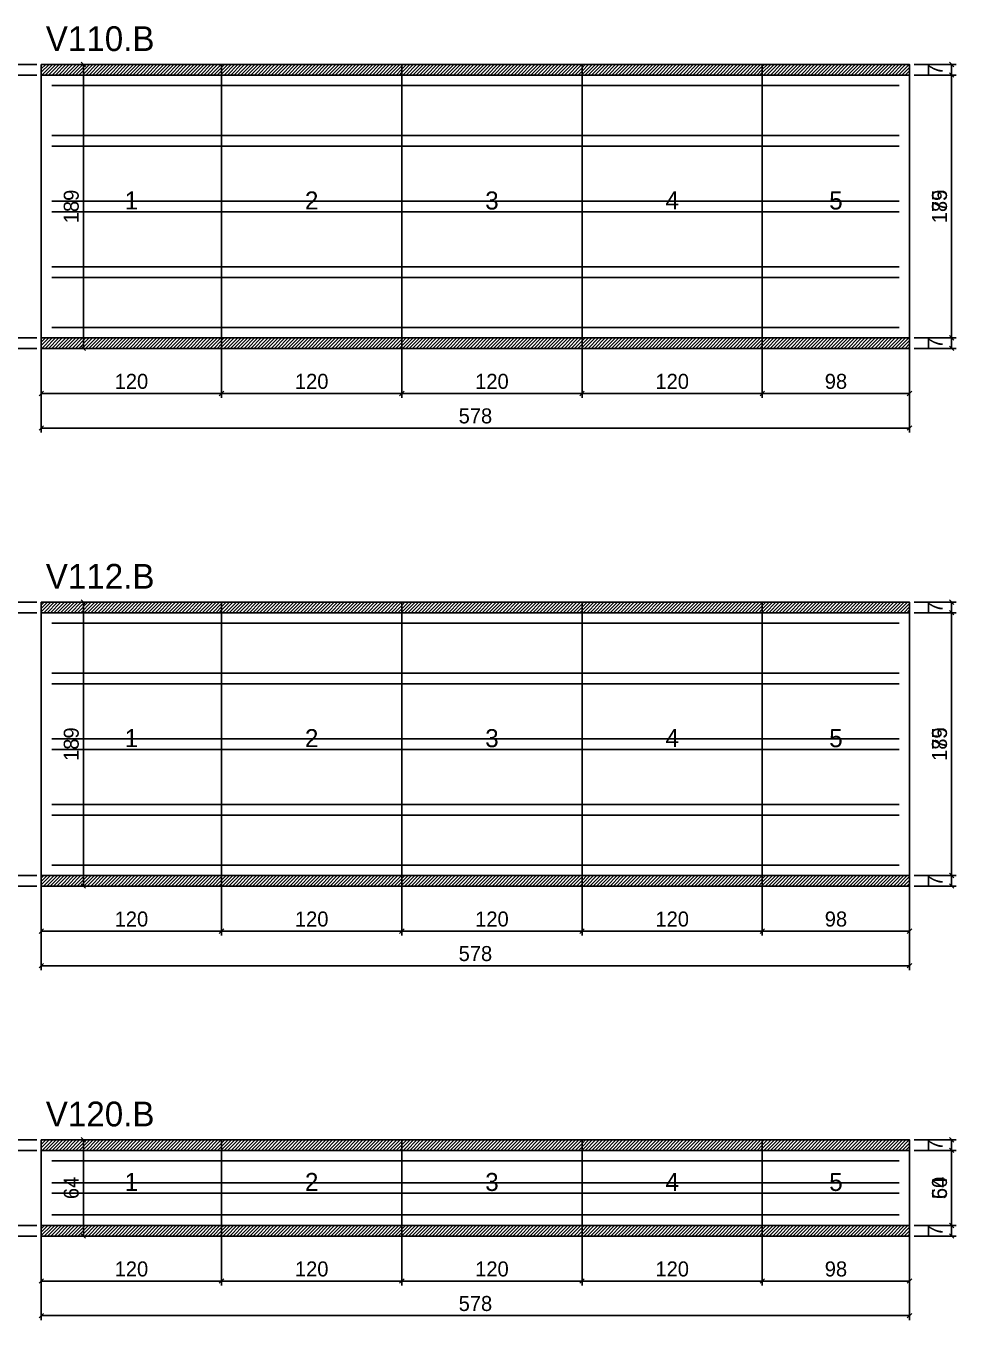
# Model space of a CAD drawing. Extents: x -9000 to 3070, y -6660 to 1250.
# Drawn here: x 815 to 1434, y -1638 to -776 of the extents above; entities that cross this region are included whole.
import ezdxf
from ezdxf.enums import TextEntityAlignment as Align

# ---------------------------------------------------------------- set-up
doc = ezdxf.new("R2010")
doc.units = 0
for name, color, linetype in [('5', 5, 'Continuous'), ('COTA', 241, 'Continuous'), ('NOMENCLATURA', 7, 'Continuous'), ('Painéis', 200, 'Continuous'), ('SARR_2.2x7', 40, 'Continuous'), ('SCO-___-LAJ', 224, 'Continuous')]:
    doc.layers.add(name, color=color, linetype=linetype)
doc.dimstyles.new('PAINEL', dxfattribs={"dimtxt": 10, "dimasz": 3, "dimexe": 3, "dimexo": 3, "dimgap": 3, "dimtad": 1, "dimblk": 'OBLIQUE', "dimblk1": 'OBLIQUE', "dimcen": 2.5, "dimclrd": 4, "dimclre": 4, "dimclrt": 240, "dimazin": 3, "dimtfac": 1, "dimtmove": 0, "dimatfit": 3})

# ---------------------------------------------------------------- blocks, each defined once
blk = doc.blocks.new('_OBLIQUE')
at = {"color": 0, "linetype": 'BYBLOCK'}
blk.add_line((-0.5, -0.5), (0.5, 0.5), dxfattribs=at)

msp = doc.modelspace()

# ---------------------------------------------------------------- hatches: boundary and pattern name
at = {"layer": 'COTA'}
h = msp.add_hatch(dxfattribs=at)
h.set_pattern_fill('ANSI31', scale=0.5)
h.paths.add_polyline_path([(825, -809), (945, -809), (945, -802), (825, -802)])
h = msp.add_hatch(dxfattribs=at)
h.set_pattern_fill('ANSI31', scale=0.5)
h.paths.add_polyline_path([(945, -809), (1065, -809), (1065, -802), (945, -802)])
h = msp.add_hatch(dxfattribs=at)
h.set_pattern_fill('ANSI31', scale=0.5)
h.paths.add_polyline_path([(1065, -809), (1185, -809), (1185, -802), (1065, -802)])
h = msp.add_hatch(dxfattribs=at)
h.set_pattern_fill('ANSI31', scale=0.5)
h.paths.add_polyline_path([(1185, -809), (1305, -809), (1305, -802), (1185, -802)])
h = msp.add_hatch(dxfattribs=at)
h.set_pattern_fill('ANSI31', scale=0.5)
h.paths.add_polyline_path([(1305, -809), (1403, -809), (1403, -802), (1305, -802)])
h = msp.add_hatch(dxfattribs=at)
h.set_pattern_fill('ANSI31', scale=0.5)
h.paths.add_polyline_path([(825, -991), (945, -991), (945, -984), (825, -984)])
h = msp.add_hatch(dxfattribs=at)
h.set_pattern_fill('ANSI31', scale=0.5)
h.paths.add_polyline_path([(945, -991), (1065, -991), (1065, -984), (945, -984)])
h = msp.add_hatch(dxfattribs=at)
h.set_pattern_fill('ANSI31', scale=0.5)
h.paths.add_polyline_path([(1065, -991), (1185, -991), (1185, -984), (1065, -984)])
h = msp.add_hatch(dxfattribs=at)
h.set_pattern_fill('ANSI31', scale=0.5)
h.paths.add_polyline_path([(1185, -991), (1305, -991), (1305, -984), (1185, -984)])
h = msp.add_hatch(dxfattribs=at)
h.set_pattern_fill('ANSI31', scale=0.5)
h.paths.add_polyline_path([(1305, -991), (1403, -991), (1403, -984), (1305, -984)])
h = msp.add_hatch(dxfattribs=at)
h.set_pattern_fill('ANSI31', scale=0.5)
h.paths.add_polyline_path([(825, -1167), (945, -1167), (945, -1160), (825, -1160)])
h = msp.add_hatch(dxfattribs=at)
h.set_pattern_fill('ANSI31', scale=0.5)
h.paths.add_polyline_path([(945, -1167), (1065, -1167), (1065, -1160), (945, -1160)])
h = msp.add_hatch(dxfattribs=at)
h.set_pattern_fill('ANSI31', scale=0.5)
h.paths.add_polyline_path([(1065, -1167), (1185, -1167), (1185, -1160), (1065, -1160)])
h = msp.add_hatch(dxfattribs=at)
h.set_pattern_fill('ANSI31', scale=0.5)
h.paths.add_polyline_path([(1185, -1167), (1305, -1167), (1305, -1160), (1185, -1160)])
h = msp.add_hatch(dxfattribs=at)
h.set_pattern_fill('ANSI31', scale=0.5)
h.paths.add_polyline_path([(1305, -1167), (1403, -1167), (1403, -1160), (1305, -1160)])
h = msp.add_hatch(dxfattribs=at)
h.set_pattern_fill('ANSI31', scale=0.5)
h.paths.add_polyline_path([(825, -1349), (945, -1349), (945, -1342), (825, -1342)])
h = msp.add_hatch(dxfattribs=at)
h.set_pattern_fill('ANSI31', scale=0.5)
h.paths.add_polyline_path([(945, -1349), (1065, -1349), (1065, -1342), (945, -1342)])
h = msp.add_hatch(dxfattribs=at)
h.set_pattern_fill('ANSI31', scale=0.5)
h.paths.add_polyline_path([(1065, -1349), (1185, -1349), (1185, -1342), (1065, -1342)])
h = msp.add_hatch(dxfattribs=at)
h.set_pattern_fill('ANSI31', scale=0.5)
h.paths.add_polyline_path([(1185, -1349), (1305, -1349), (1305, -1342), (1185, -1342)])
h = msp.add_hatch(dxfattribs=at)
h.set_pattern_fill('ANSI31', scale=0.5)
h.paths.add_polyline_path([(1305, -1349), (1403, -1349), (1403, -1342), (1305, -1342)])
h = msp.add_hatch(dxfattribs=at)
h.set_pattern_fill('ANSI31', scale=0.5)
h.paths.add_polyline_path([(825, -1525), (945, -1525), (945, -1518), (825, -1518)])
h = msp.add_hatch(dxfattribs=at)
h.set_pattern_fill('ANSI31', scale=0.5)
h.paths.add_polyline_path([(945, -1525), (1065, -1525), (1065, -1518), (945, -1518)])
h = msp.add_hatch(dxfattribs=at)
h.set_pattern_fill('ANSI31', scale=0.5)
h.paths.add_polyline_path([(1065, -1525), (1185, -1525), (1185, -1518), (1065, -1518)])
h = msp.add_hatch(dxfattribs=at)
h.set_pattern_fill('ANSI31', scale=0.5)
h.paths.add_polyline_path([(1185, -1525), (1305, -1525), (1305, -1518), (1185, -1518)])
h = msp.add_hatch(dxfattribs=at)
h.set_pattern_fill('ANSI31', scale=0.5)
h.paths.add_polyline_path([(1305, -1525), (1403, -1525), (1403, -1518), (1305, -1518)])
h = msp.add_hatch(dxfattribs=at)
h.set_pattern_fill('ANSI31', scale=0.5)
h.paths.add_polyline_path([(825, -1582), (945, -1582), (945, -1575), (825, -1575)])
h = msp.add_hatch(dxfattribs=at)
h.set_pattern_fill('ANSI31', scale=0.5)
h.paths.add_polyline_path([(945, -1582), (1065, -1582), (1065, -1575), (945, -1575)])
h = msp.add_hatch(dxfattribs=at)
h.set_pattern_fill('ANSI31', scale=0.5)
h.paths.add_polyline_path([(1065, -1582), (1185, -1582), (1185, -1575), (1065, -1575)])
h = msp.add_hatch(dxfattribs=at)
h.set_pattern_fill('ANSI31', scale=0.5)
h.paths.add_polyline_path([(1185, -1582), (1305, -1582), (1305, -1575), (1185, -1575)])
h = msp.add_hatch(dxfattribs=at)
h.set_pattern_fill('ANSI31', scale=0.5)
h.paths.add_polyline_path([(1305, -1582), (1403, -1582), (1403, -1575), (1305, -1575)])

# ---------------------------------------------------------------- linework, layer by layer
at = {"layer": 'Painéis'}
for p, q in [((825, -809), (945, -809)), ((825, -984), (825, -809)), ((945, -984), (945, -809)), ((945, -984), (945, -809)), ((945, -809), (1065, -809)), ((945, -984), (945, -809)), ((1065, -984), (1065, -809)), ((1065, -984), (1065, -809)), ((1065, -809), (1185, -809)), ((1065, -984), (1065, -809)), ((1185, -984), (1185, -809)), ((1185, -984), (1185, -809)), ((1185, -809), (1305, -809)), ((1185, -984), (1185, -809)), ((1305, -984), (1305, -809)), ((1305, -984), (1305, -809)), ((1305, -809), (1403, -809)), ((1305, -984), (1305, -809)), ((1403, -984), (1403, -809)), ((825, -984), (945, -984)), ((945, -984), (1065, -984)), ((1065, -984), (1185, -984)), ((1185, -984), (1305, -984)), ((1305, -984), (1403, -984)), ((825, -1167), (945, -1167)), ((825, -1342), (825, -1167)), ((945, -1342), (945, -1167)), ((945, -1342), (945, -1167)), ((945, -1167), (1065, -1167)), ((945, -1342), (945, -1167)), ((1065, -1342), (1065, -1167)), ((1065, -1342), (1065, -1167)), ((1065, -1167), (1185, -1167)), ((1065, -1342), (1065, -1167)), ((1185, -1342), (1185, -1167)), ((1185, -1342), (1185, -1167)), ((1185, -1167), (1305, -1167)), ((1185, -1342), (1185, -1167)), ((1305, -1342), (1305, -1167)), ((1305, -1342), (1305, -1167)), ((1305, -1167), (1403, -1167)), ((1305, -1342), (1305, -1167)), ((1403, -1342), (1403, -1167)), ((825, -1342), (945, -1342)), ((945, -1342), (1065, -1342)), ((1065, -1342), (1185, -1342)), ((1185, -1342), (1305, -1342)), ((1305, -1342), (1403, -1342)), ((825, -1525), (945, -1525)), ((825, -1575), (825, -1525)), ((945, -1575), (945, -1525)), ((945, -1575), (945, -1525)), ((945, -1525), (1065, -1525)), ((945, -1575), (945, -1525)), ((1065, -1575), (1065, -1525)), ((1065, -1575), (1065, -1525)), ((1065, -1525), (1185, -1525)), ((1065, -1575), (1065, -1525)), ((1185, -1575), (1185, -1525)), ((1185, -1575), (1185, -1525)), ((1185, -1525), (1305, -1525)), ((1185, -1575), (1185, -1525)), ((1305, -1575), (1305, -1525)), ((1305, -1575), (1305, -1525)), ((1305, -1525), (1403, -1525)), ((1305, -1575), (1305, -1525)), ((1403, -1575), (1403, -1525)), ((825, -1575), (945, -1575)), ((945, -1575), (1065, -1575)), ((1065, -1575), (1185, -1575)), ((1185, -1575), (1305, -1575)), ((1305, -1575), (1403, -1575))]:
    msp.add_line(p, q, dxfattribs=at)
at = {"layer": 'SARR_2.2x7'}
for points in [[(832, -816), (945, -816)], [(832, -816), (945, -816)], [(945, -816), (1065, -816)], [(945, -816), (1065, -816)], [(1065, -816), (1185, -816)], [(1065, -816), (1185, -816)], [(1185, -816), (1305, -816)], [(1185, -816), (1305, -816)], [(1305, -816), (1396, -816)], [(1305, -816), (1396, -816)], [(832, -849.25), (945, -849.25)], [(832, -849.25), (945, -849.25)], [(945, -849.25), (1065, -849.25)], [(945, -849.25), (1065, -849.25)], [(1065, -849.25), (1185, -849.25)], [(1065, -849.25), (1185, -849.25)], [(1185, -849.25), (1305, -849.25)], [(1185, -849.25), (1305, -849.25)], [(1305, -849.25), (1396, -849.25)], [(1305, -849.25), (1396, -849.25)], [(832, -856.25), (945, -856.25)], [(832, -856.25), (945, -856.25)], [(945, -856.25), (1065, -856.25)], [(945, -856.25), (1065, -856.25)], [(1065, -856.25), (1185, -856.25)], [(1065, -856.25), (1185, -856.25)], [(1185, -856.25), (1305, -856.25)], [(1185, -856.25), (1305, -856.25)], [(1305, -856.25), (1396, -856.25)], [(1305, -856.25), (1396, -856.25)], [(832, -893), (945, -893)], [(832, -893), (945, -893)], [(945, -893), (1065, -893)], [(945, -893), (1065, -893)], [(1065, -893), (1185, -893)], [(1065, -893), (1185, -893)], [(1185, -893), (1305, -893)], [(1185, -893), (1305, -893)], [(1305, -893), (1396, -893)], [(1305, -893), (1396, -893)], [(832, -900), (945, -900)], [(832, -900), (945, -900)], [(945, -900), (1065, -900)], [(945, -900), (1065, -900)], [(1065, -900), (1185, -900)], [(1065, -900), (1185, -900)], [(1185, -900), (1305, -900)], [(1185, -900), (1305, -900)], [(1305, -900), (1396, -900)], [(1305, -900), (1396, -900)], [(832, -936.75), (945, -936.75)], [(832, -936.75), (945, -936.75)], [(945, -936.75), (1065, -936.75)], [(945, -936.75), (1065, -936.75)], [(1065, -936.75), (1185, -936.75)], [(1065, -936.75), (1185, -936.75)], [(1185, -936.75), (1305, -936.75)], [(1185, -936.75), (1305, -936.75)], [(1305, -936.75), (1396, -936.75)], [(1305, -936.75), (1396, -936.75)], [(832, -943.75), (945, -943.75)], [(832, -943.75), (945, -943.75)], [(945, -943.75), (1065, -943.75)], [(945, -943.75), (1065, -943.75)], [(1065, -943.75), (1185, -943.75)], [(1065, -943.75), (1185, -943.75)], [(1185, -943.75), (1305, -943.75)], [(1185, -943.75), (1305, -943.75)], [(1305, -943.75), (1396, -943.75)], [(1305, -943.75), (1396, -943.75)], [(832, -977), (945, -977)], [(832, -977), (945, -977)], [(945, -977), (1065, -977)], [(945, -977), (1065, -977)], [(1065, -977), (1185, -977)], [(1065, -977), (1185, -977)], [(1185, -977), (1305, -977)], [(1185, -977), (1305, -977)], [(1305, -977), (1396, -977)], [(1305, -977), (1396, -977)], [(832, -1174), (945, -1174)], [(832, -1174), (945, -1174)], [(945, -1174), (1065, -1174)], [(945, -1174), (1065, -1174)], [(1065, -1174), (1185, -1174)], [(1065, -1174), (1185, -1174)], [(1185, -1174), (1305, -1174)], [(1185, -1174), (1305, -1174)], [(1305, -1174), (1396, -1174)], [(1305, -1174), (1396, -1174)], [(832, -1207.25), (945, -1207.25)], [(832, -1207.25), (945, -1207.25)], [(832, -1214.25), (945, -1214.25)], [(832, -1214.25), (945, -1214.25)], [(945, -1207.25), (1065, -1207.25)], [(945, -1207.25), (1065, -1207.25)], [(945, -1214.25), (1065, -1214.25)], [(945, -1214.25), (1065, -1214.25)], [(1065, -1207.25), (1185, -1207.25)], [(1065, -1207.25), (1185, -1207.25)], [(1065, -1214.25), (1185, -1214.25)], [(1065, -1214.25), (1185, -1214.25)], [(1185, -1207.25), (1305, -1207.25)], [(1185, -1207.25), (1305, -1207.25)], [(1185, -1214.25), (1305, -1214.25)], [(1185, -1214.25), (1305, -1214.25)], [(1305, -1207.25), (1396, -1207.25)], [(1305, -1207.25), (1396, -1207.25)], [(1305, -1214.25), (1396, -1214.25)], [(1305, -1214.25), (1396, -1214.25)], [(832, -1251), (945, -1251)], [(832, -1251), (945, -1251)], [(832, -1258), (945, -1258)], [(832, -1258), (945, -1258)], [(945, -1251), (1065, -1251)], [(945, -1251), (1065, -1251)], [(945, -1258), (1065, -1258)], [(945, -1258), (1065, -1258)], [(1065, -1251), (1185, -1251)], [(1065, -1251), (1185, -1251)], [(1065, -1258), (1185, -1258)], [(1065, -1258), (1185, -1258)], [(1185, -1251), (1305, -1251)], [(1185, -1251), (1305, -1251)], [(1185, -1258), (1305, -1258)], [(1185, -1258), (1305, -1258)], [(1305, -1251), (1396, -1251)], [(1305, -1251), (1396, -1251)], [(1305, -1258), (1396, -1258)], [(1305, -1258), (1396, -1258)], [(832, -1294.75), (945, -1294.75)], [(832, -1294.75), (945, -1294.75)], [(945, -1294.75), (1065, -1294.75)], [(945, -1294.75), (1065, -1294.75)], [(1065, -1294.75), (1185, -1294.75)], [(1065, -1294.75), (1185, -1294.75)], [(1185, -1294.75), (1305, -1294.75)], [(1185, -1294.75), (1305, -1294.75)], [(1305, -1294.75), (1396, -1294.75)], [(1305, -1294.75), (1396, -1294.75)], [(832, -1301.75), (945, -1301.75)], [(832, -1301.75), (945, -1301.75)], [(945, -1301.75), (1065, -1301.75)], [(945, -1301.75), (1065, -1301.75)], [(1065, -1301.75), (1185, -1301.75)], [(1065, -1301.75), (1185, -1301.75)], [(1185, -1301.75), (1305, -1301.75)], [(1185, -1301.75), (1305, -1301.75)], [(1305, -1301.75), (1396, -1301.75)], [(1305, -1301.75), (1396, -1301.75)], [(832, -1335), (945, -1335)], [(832, -1335), (945, -1335)], [(945, -1335), (1065, -1335)], [(945, -1335), (1065, -1335)], [(1065, -1335), (1185, -1335)], [(1065, -1335), (1185, -1335)], [(1185, -1335), (1305, -1335)], [(1185, -1335), (1305, -1335)], [(1305, -1335), (1396, -1335)], [(1305, -1335), (1396, -1335)], [(832, -1532), (945, -1532)], [(832, -1532), (945, -1532)], [(945, -1532), (1065, -1532)], [(945, -1532), (1065, -1532)], [(1065, -1532), (1185, -1532)], [(1065, -1532), (1185, -1532)], [(1185, -1532), (1305, -1532)], [(1185, -1532), (1305, -1532)], [(1305, -1532), (1396, -1532)], [(1305, -1532), (1396, -1532)], [(832, -1546.5), (945, -1546.5)], [(832, -1546.5), (945, -1546.5)], [(945, -1546.5), (1065, -1546.5)], [(945, -1546.5), (1065, -1546.5)], [(1065, -1546.5), (1185, -1546.5)], [(1065, -1546.5), (1185, -1546.5)], [(1185, -1546.5), (1305, -1546.5)], [(1185, -1546.5), (1305, -1546.5)], [(1305, -1546.5), (1396, -1546.5)], [(1305, -1546.5), (1396, -1546.5)], [(832, -1553.5), (945, -1553.5)], [(832, -1553.5), (945, -1553.5)], [(945, -1553.5), (1065, -1553.5)], [(945, -1553.5), (1065, -1553.5)], [(1065, -1553.5), (1185, -1553.5)], [(1065, -1553.5), (1185, -1553.5)], [(1185, -1553.5), (1305, -1553.5)], [(1185, -1553.5), (1305, -1553.5)], [(1305, -1553.5), (1396, -1553.5)], [(1305, -1553.5), (1396, -1553.5)], [(832, -1568), (945, -1568)], [(832, -1568), (945, -1568)], [(945, -1568), (1065, -1568)], [(945, -1568), (1065, -1568)], [(1065, -1568), (1185, -1568)], [(1065, -1568), (1185, -1568)], [(1185, -1568), (1305, -1568)], [(1185, -1568), (1305, -1568)], [(1305, -1568), (1396, -1568)], [(1305, -1568), (1396, -1568)]]:
    msp.add_lwpolyline(points, dxfattribs=at)
at = {"layer": 'SCO-___-LAJ'}
for points in [[(825, -809), (945, -809), (945, -802), (825, -802)], [(945, -809), (1065, -809), (1065, -802), (945, -802)], [(1065, -809), (1185, -809), (1185, -802), (1065, -802)], [(1185, -809), (1305, -809), (1305, -802), (1185, -802)], [(1305, -809), (1403, -809), (1403, -802), (1305, -802)], [(825, -991), (945, -991), (945, -984), (825, -984)], [(945, -991), (1065, -991), (1065, -984), (945, -984)], [(1065, -991), (1185, -991), (1185, -984), (1065, -984)], [(1185, -991), (1305, -991), (1305, -984), (1185, -984)], [(1305, -991), (1403, -991), (1403, -984), (1305, -984)], [(825, -1167), (945, -1167), (945, -1160), (825, -1160)], [(945, -1167), (1065, -1167), (1065, -1160), (945, -1160)], [(1065, -1167), (1185, -1167), (1185, -1160), (1065, -1160)], [(1185, -1167), (1305, -1167), (1305, -1160), (1185, -1160)], [(1305, -1167), (1403, -1167), (1403, -1160), (1305, -1160)], [(825, -1349), (945, -1349), (945, -1342), (825, -1342)], [(945, -1349), (1065, -1349), (1065, -1342), (945, -1342)], [(1065, -1349), (1185, -1349), (1185, -1342), (1065, -1342)], [(1185, -1349), (1305, -1349), (1305, -1342), (1185, -1342)], [(1305, -1349), (1403, -1349), (1403, -1342), (1305, -1342)], [(825, -1525), (945, -1525), (945, -1518), (825, -1518)], [(945, -1525), (1065, -1525), (1065, -1518), (945, -1518)], [(1065, -1525), (1185, -1525), (1185, -1518), (1065, -1518)], [(1185, -1525), (1305, -1525), (1305, -1518), (1185, -1518)], [(1305, -1525), (1403, -1525), (1403, -1518), (1305, -1518)], [(825, -1582), (945, -1582), (945, -1575), (825, -1575)], [(945, -1582), (1065, -1582), (1065, -1575), (945, -1575)], [(1065, -1582), (1185, -1582), (1185, -1575), (1065, -1575)], [(1185, -1582), (1305, -1582), (1305, -1575), (1185, -1575)], [(1305, -1582), (1403, -1582), (1403, -1575), (1305, -1575)]]:
    msp.add_lwpolyline(points, close=True, dxfattribs=at)

# ---------------------------------------------------------------- texts
at = {"layer": '5'}
for s, p in [('1', (885, -892.5)), ('2', (1005, -892.5)), ('3', (1125, -892.5)), ('4', (1245, -892.5)), ('5', (1354, -892.5)), ('1', (885, -1250.5)), ('2', (1005, -1250.5)), ('3', (1125, -1250.5)), ('4', (1245, -1250.5)), ('5', (1354, -1250.5)), ('1', (885, -1546)), ('2', (1005, -1546)), ('3', (1125, -1546)), ('4', (1245, -1546)), ('5', (1354, -1546))]:
    msp.add_text(s, height=12, dxfattribs=at).set_placement(p, align=Align.MIDDLE_CENTER)
at = {"layer": 'NOMENCLATURA'}
for s, p in [('V110.B', (828, -793)), ('V112.B', (828, -1151)), ('V120.B', (828, -1509))]:
    msp.add_text(s, height=16.5, dxfattribs=at).set_placement(p)

# ---------------------------------------------------------------- dimensions: what is measured, and where the dimension line sits
at = {"layer": 'COTA'}
for base, p1, p2 in [((797, -809), (825, -809), (825, -802)), ((853, -991), (825, -991), (825, -802)), ((1431, -991), (1403, -991), (1403, -802)), ((1431, -809), (1403, -809), (1403, -802)), ((797, -984), (825, -984), (825, -809)), ((1431, -984), (1403, -984), (1403, -809)), ((797, -991), (825, -991), (825, -984)), ((1431, -991), (1403, -991), (1403, -984)), ((797, -1167), (825, -1167), (825, -1160)), ((853, -1349), (825, -1349), (825, -1160)), ((1431, -1349), (1403, -1349), (1403, -1160)), ((1431, -1167), (1403, -1167), (1403, -1160)), ((797, -1342), (825, -1342), (825, -1167)), ((1431, -1342), (1403, -1342), (1403, -1167)), ((797, -1349), (825, -1349), (825, -1342)), ((1431, -1349), (1403, -1349), (1403, -1342)), ((797, -1525), (825, -1525), (825, -1518)), ((853, -1582), (825, -1582), (825, -1518)), ((1431, -1582), (1403, -1582), (1403, -1518)), ((1431, -1525), (1403, -1525), (1403, -1518)), ((797, -1575), (825, -1575), (825, -1525)), ((1431, -1575), (1403, -1575), (1403, -1525)), ((797, -1582), (825, -1582), (825, -1575)), ((1431, -1582), (1403, -1582), (1403, -1575))]:
    msp.add_linear_dim(base=base, p1=p1, p2=p2, angle=90, dimstyle='PAINEL', dxfattribs=at).render()
for base, p1, p2 in [((825, -1021), (825, -984), (945, -984)), ((825, -1044), (825, -984), (1403, -984)), ((945, -1021), (945, -984), (1065, -984)), ((1065, -1021), (1065, -984), (1185, -984)), ((1185, -1021), (1185, -984), (1305, -984)), ((1305, -1021), (1305, -984), (1403, -984)), ((825, -1379), (825, -1342), (945, -1342)), ((825, -1402), (825, -1342), (1403, -1342)), ((945, -1379), (945, -1342), (1065, -1342)), ((1065, -1379), (1065, -1342), (1185, -1342)), ((1185, -1379), (1185, -1342), (1305, -1342)), ((1305, -1379), (1305, -1342), (1403, -1342)), ((825, -1612), (825, -1575), (945, -1575)), ((825, -1635), (825, -1575), (1403, -1575)), ((945, -1612), (945, -1575), (1065, -1575)), ((1065, -1612), (1065, -1575), (1185, -1575)), ((1185, -1612), (1185, -1575), (1305, -1575)), ((1305, -1612), (1305, -1575), (1403, -1575))]:
    msp.add_linear_dim(base=base, p1=p1, p2=p2, dimstyle='PAINEL', dxfattribs=at).render()

doc.saveas('drawing.dxf')
